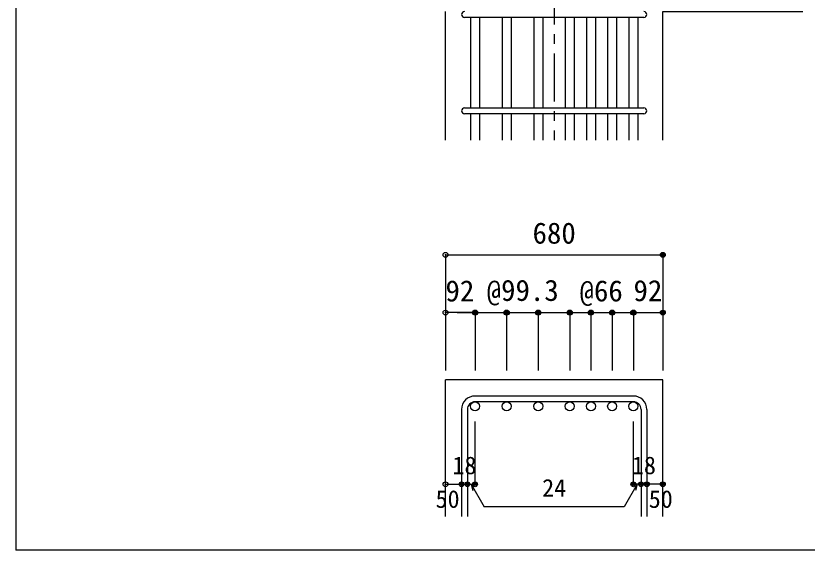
# Model space of a CAD drawing. Units: millimetres at full size, sheet at 1:30; some dimension numbers follow another scale. Extents: x -5973 to 5955, y -4195 to 4201.
# Drawn here: x -5973 to -3508, y -4195 to -2530 of the extents above; entities that cross this region are included whole.
import ezdxf
from ezdxf.enums import TextEntityAlignment as Align

# ---------------------------------------------------------------- set-up
doc = ezdxf.new("R2010")
doc.units = ezdxf.units.MM
doc.header["$LTSCALE"] = 30
doc.header["$PDMODE"] = 32
doc.header["$PDSIZE"] = 15
doc.linetypes.add('CHAIN1', pattern=[8, 5, -1, 1, -1])
for name, color, linetype in [('0-1_躯体線', 2, 'Continuous'), ('0-5_基礎梁筋', 7, 'Continuous'), ('0-6_スタラップ筋', 7, 'Continuous'), ('0-D_寸法', 4, 'Continuous'), ('F-0_枠', 6, 'Continuous')]:
    doc.layers.add(name, color=color, linetype=linetype)
doc.styles.add('ＭＳ ゴシック', font='')
doc.styles.get('ＭＳ ゴシック').set_extended_font_data('MS Gothic')

msp = doc.modelspace()

# ---------------------------------------------------------------- linework, layer by layer
at = {"layer": '0-1_躯体線'}
for p, q in [((-4634.3, -2917.16), (-4634.3, -2517.16)), ((-4634.3, -4089.89), (-4634.3, -3664.89)), ((-3957.3, -3664.89), (-4634.3, -3664.89)), ((-3957.3, -4089.89), (-3957.3, -3664.89))]:
    msp.add_line(p, q, dxfattribs=at)
msp.add_lwpolyline([(-3957.3, -2917.16), (-3957.3, -2517.16), (-3520.8, -2517.16)], dxfattribs=at)
at = {"layer": '0-5_基礎梁筋'}
for p, q in [((-4556.3, -2535.16), (-4556.3, -2817.16)), ((-4528.3, -2535.16), (-4528.3, -2817.16)), ((-4457.97, -2535.16), (-4457.97, -2817.16)), ((-4429.97, -2535.16), (-4429.97, -2817.16)), ((-4359.63, -2535.16), (-4359.63, -2817.16)), ((-4331.63, -2535.16), (-4331.63, -2817.16)), ((-4261.3, -2535.16), (-4261.3, -2817.16)), ((-4233.3, -2535.16), (-4233.3, -2817.16)), ((-4195.3, -2535.16), (-4195.3, -2817.16)), ((-4167.3, -2535.16), (-4167.3, -2817.16)), ((-4129.3, -2535.16), (-4129.3, -2817.16)), ((-4101.3, -2535.16), (-4101.3, -2817.16)), ((-4063.3, -2535.16), (-4063.3, -2817.16)), ((-4035.3, -2535.16), (-4035.3, -2817.16)), ((-4556.3, -2835.16), (-4556.3, -2917.16)), ((-4528.3, -2835.16), (-4528.3, -2917.16)), ((-4457.97, -2835.16), (-4457.97, -2917.16)), ((-4429.97, -2835.16), (-4429.97, -2917.16)), ((-4359.63, -2835.16), (-4359.63, -2917.16)), ((-4331.63, -2835.16), (-4331.63, -2917.16)), ((-4261.3, -2835.16), (-4261.3, -2917.16)), ((-4233.3, -2835.16), (-4233.3, -2917.16)), ((-4195.3, -2835.16), (-4195.3, -2917.16)), ((-4167.3, -2835.16), (-4167.3, -2917.16)), ((-4129.3, -2835.16), (-4129.3, -2917.16)), ((-4101.3, -2835.16), (-4101.3, -2917.16)), ((-4063.3, -2835.16), (-4063.3, -2917.16)), ((-4035.3, -2835.16), (-4035.3, -2917.16))]:
    msp.add_line(p, q, dxfattribs=at)
at = {"layer": '0-5_基礎梁筋', "color": 3}
for centre in [(-4542.3, -3746.89), (-4443.97, -3746.89), (-4345.63, -3746.89), (-4247.3, -3746.89), (-4181.3, -3746.89), (-4115.3, -3746.89), (-4049.3, -3746.89)]:
    msp.add_circle(centre, 14, dxfattribs=at)
at = {"layer": '0-6_スタラップ筋'}
for p, q in [((-4016.3, -2535.16), (-4575.3, -2535.16)), ((-4575.3, -2817.16), (-4016.3, -2817.16)), ((-4016.3, -2835.16), (-4575.3, -2835.16)), ((-4049.3, -3714.89), (-4542.3, -3714.89)), ((-4049.3, -3732.89), (-4542.3, -3732.89)), ((-4584.3, -3756.89), (-4584.3, -4089.89)), ((-4566.3, -3756.89), (-4566.3, -4089.89)), ((-4025.3, -3756.89), (-4025.3, -4089.89)), ((-4007.3, -3756.89), (-4007.3, -4089.89))]:
    msp.add_line(p, q, dxfattribs=at)
for centre, radius, start, end in [((-4575.3, -2526.16), 9, 90, 270), ((-4016.3, -2526.16), 9, 270, 90), ((-4575.3, -2826.16), 9, 90, 270), ((-4016.3, -2826.16), 9, 270, 90), ((-4542.3, -3756.89), 42, 90, 180), ((-4049.3, -3756.89), 42, 0, 90), ((-4542.3, -3756.89), 24, 90, 180), ((-4049.3, -3756.89), 24, 0, 90)]:
    msp.add_arc(centre, radius, start, end, dxfattribs=at)
at = {"layer": '0-D_寸法', "linetype": 'CHAIN1'}
msp.add_line((-4295.8, -967.16), (-4295.8, -2917.16), dxfattribs=at)
at = {"layer": '0-D_寸法'}
for p, q in [((-4634.3, -3274.89), (-4634.3, -3454.89)), ((-4634.3, -3274.89), (-3957.3, -3274.89)), ((-3957.3, -3274.89), (-3957.3, -3454.89)), ((-4634.3, -3454.89), (-4634.3, -3634.89)), ((-4548.3, -3454.89), (-4634.3, -3454.89)), ((-4598.27, -3454.89), (-4542.3, -3454.89)), ((-4542.3, -3454.89), (-4542.3, -3634.89)), ((-4542.3, -3454.89), (-4363.13, -3454.89)), ((-4443.97, -3454.89), (-4443.97, -3634.89)), ((-4443.97, -3454.89), (-4443.97, -3634.89)), ((-4363.13, -3454.89), (-4247.3, -3454.89)), ((-4345.63, -3454.89), (-4345.63, -3634.89)), ((-4345.63, -3454.89), (-4345.63, -3634.89)), ((-4247.3, -3454.89), (-4247.3, -3634.89)), ((-4247.3, -3454.89), (-4247.3, -3634.89)), ((-4247.3, -3454.89), (-4049.3, -3454.89)), ((-4181.3, -3454.89), (-4181.3, -3634.89)), ((-4181.3, -3454.89), (-4181.3, -3634.89)), ((-4115.3, -3454.89), (-4115.3, -3634.89)), ((-4115.3, -3454.89), (-4115.3, -3634.89)), ((-4049.3, -3454.89), (-4049.3, -3634.89)), ((-4043.3, -3454.89), (-3957.3, -3454.89)), ((-3957.3, -3454.89), (-3957.3, -3634.89)), ((-4542.3, -3989.89), (-4542.3, -3793.81)), ((-4049.3, -3989.89), (-4049.3, -3793.81)), ((-4634.3, -3989.89), (-4584.3, -3989.89)), ((-4584.3, -3989.89), (-4566.3, -3989.89)), ((-4566.3, -3989.89), (-4542.3, -3989.89)), ((-4554.3, -3989.89), (-4513.85, -4059.96)), ((-4554.3, -3989.89), (-4549.12, -4009.21)), ((-4037.3, -3989.89), (-4077.75, -4059.96)), ((-4025.3, -3989.89), (-4049.3, -3989.89)), ((-4037.3, -3989.89), (-4042.48, -4009.21)), ((-4007.3, -3989.89), (-4025.3, -3989.89)), ((-3957.3, -3989.89), (-4007.3, -3989.89)), ((-4077.75, -4059.96), (-4513.85, -4059.96))]:
    msp.add_line(p, q, dxfattribs=at)
for centre, radius in [((-4634.3, -3274.89), 0.8), ((-3957.3, -3274.89), 7.2), ((-3957.3, -3274.89), 6.4), ((-3957.3, -3274.89), 5.6), ((-3957.3, -3274.89), 4.8), ((-3957.3, -3274.89), 4), ((-3957.3, -3274.89), 3.2), ((-3957.3, -3274.89), 2.4), ((-3957.3, -3274.89), 1.6), ((-3957.3, -3274.89), 0.8), ((-4542.3, -3454.89), 8), ((-4542.3, -3454.89), 7.2), ((-4542.3, -3454.89), 6.4), ((-4542.3, -3454.89), 5.6), ((-4542.3, -3454.89), 4.8), ((-4542.3, -3454.89), 4), ((-4443.97, -3454.89), 8), ((-4443.97, -3454.89), 7.2), ((-4443.97, -3454.89), 6.4), ((-4443.97, -3454.89), 5.6), ((-4443.97, -3454.89), 4.8), ((-4443.97, -3454.89), 4), ((-4345.63, -3454.89), 8), ((-4345.63, -3454.89), 7.2), ((-4345.63, -3454.89), 6.4), ((-4345.63, -3454.89), 5.6), ((-4345.63, -3454.89), 4.8), ((-4345.63, -3454.89), 4), ((-4247.3, -3454.89), 8), ((-4247.3, -3454.89), 7.2), ((-4247.3, -3454.89), 6.4), ((-4247.3, -3454.89), 5.6), ((-4247.3, -3454.89), 4.8), ((-4247.3, -3454.89), 4), ((-4181.3, -3454.89), 8), ((-4181.3, -3454.89), 7.2), ((-4181.3, -3454.89), 6.4), ((-4181.3, -3454.89), 5.6), ((-4181.3, -3454.89), 4.8), ((-4181.3, -3454.89), 4), ((-4115.3, -3454.89), 8), ((-4115.3, -3454.89), 7.2), ((-4115.3, -3454.89), 6.4), ((-4115.3, -3454.89), 5.6), ((-4115.3, -3454.89), 4.8), ((-4115.3, -3454.89), 4), ((-4049.3, -3454.89), 8), ((-4049.3, -3454.89), 7.2), ((-4049.3, -3454.89), 6.4), ((-4049.3, -3454.89), 5.6), ((-4049.3, -3454.89), 4.8), ((-4049.3, -3454.89), 4), ((-3957.3, -3454.89), 7.2), ((-3957.3, -3454.89), 6.4), ((-3957.3, -3454.89), 5.6), ((-3957.3, -3454.89), 4.8), ((-3957.3, -3454.89), 4), ((-4634.3, -3454.89), 0.8), ((-4542.3, -3454.89), 3.2), ((-4542.3, -3454.89), 2.4), ((-4542.3, -3454.89), 1.6), ((-4542.3, -3454.89), 0.8), ((-4443.97, -3454.89), 3.2), ((-4443.97, -3454.89), 2.4), ((-4443.97, -3454.89), 1.6), ((-4443.97, -3454.89), 0.8), ((-4345.63, -3454.89), 3.2), ((-4345.63, -3454.89), 2.4), ((-4345.63, -3454.89), 1.6), ((-4345.63, -3454.89), 0.8), ((-4247.3, -3454.89), 3.2), ((-4247.3, -3454.89), 2.4), ((-4247.3, -3454.89), 1.6), ((-4247.3, -3454.89), 0.8), ((-4181.3, -3454.89), 3.2), ((-4181.3, -3454.89), 2.4), ((-4181.3, -3454.89), 1.6), ((-4181.3, -3454.89), 0.8), ((-4115.3, -3454.89), 3.2), ((-4115.3, -3454.89), 2.4), ((-4115.3, -3454.89), 1.6), ((-4115.3, -3454.89), 0.8), ((-4049.3, -3454.89), 3.2), ((-4049.3, -3454.89), 2.4), ((-4049.3, -3454.89), 1.6), ((-4049.3, -3454.89), 0.8), ((-3957.3, -3454.89), 3.2), ((-3957.3, -3454.89), 2.4), ((-3957.3, -3454.89), 1.6), ((-3957.3, -3454.89), 0.8), ((-4634.3, -3989.89), 1.2), ((-4634.3, -3989.89), 0.8), ((-4634.3, -3989.89), 0.4), ((-4584.3, -3989.89), 4), ((-4584.3, -3989.89), 3.6), ((-4584.3, -3989.89), 3.2), ((-4584.3, -3989.89), 2.8), ((-4584.3, -3989.89), 2.4), ((-4584.3, -3989.89), 2), ((-4584.3, -3989.89), 1.6), ((-4584.3, -3989.89), 1.2), ((-4584.3, -3989.89), 0.8), ((-4584.3, -3989.89), 0.4), ((-4566.3, -3989.89), 4), ((-4566.3, -3989.89), 3.6), ((-4566.3, -3989.89), 3.2), ((-4566.3, -3989.89), 2.8), ((-4566.3, -3989.89), 2.4), ((-4566.3, -3989.89), 2), ((-4566.3, -3989.89), 1.6), ((-4566.3, -3989.89), 1.2), ((-4566.3, -3989.89), 0.8), ((-4566.3, -3989.89), 0.4), ((-4542.3, -3989.89), 4), ((-4542.3, -3989.89), 3.6), ((-4542.3, -3989.89), 3.2), ((-4542.3, -3989.89), 2.8), ((-4542.3, -3989.89), 2.4), ((-4542.3, -3989.89), 2), ((-4542.3, -3989.89), 1.6), ((-4542.3, -3989.89), 1.2), ((-4542.3, -3989.89), 0.8), ((-4542.3, -3989.89), 0.4), ((-4049.3, -3989.89), 4), ((-4049.3, -3989.89), 3.6), ((-4049.3, -3989.89), 3.2), ((-4049.3, -3989.89), 2.8), ((-4049.3, -3989.89), 2.4), ((-4049.3, -3989.89), 2), ((-4049.3, -3989.89), 1.6), ((-4049.3, -3989.89), 1.2), ((-4049.3, -3989.89), 0.8), ((-4049.3, -3989.89), 0.4), ((-4025.3, -3989.89), 4), ((-4025.3, -3989.89), 3.6), ((-4025.3, -3989.89), 3.2), ((-4025.3, -3989.89), 2.8), ((-4025.3, -3989.89), 2.4), ((-4025.3, -3989.89), 2), ((-4025.3, -3989.89), 1.6), ((-4025.3, -3989.89), 1.2), ((-4025.3, -3989.89), 0.8), ((-4025.3, -3989.89), 0.4), ((-4007.3, -3989.89), 4), ((-4007.3, -3989.89), 3.6), ((-4007.3, -3989.89), 3.2), ((-4007.3, -3989.89), 2.8), ((-4007.3, -3989.89), 2.4), ((-4007.3, -3989.89), 2), ((-4007.3, -3989.89), 1.6), ((-4007.3, -3989.89), 1.2), ((-4007.3, -3989.89), 0.8), ((-4007.3, -3989.89), 0.4), ((-3957.3, -3989.89), 4), ((-3957.3, -3989.89), 3.6), ((-3957.3, -3989.89), 3.2), ((-3957.3, -3989.89), 2.8), ((-3957.3, -3989.89), 2.4), ((-3957.3, -3989.89), 2), ((-3957.3, -3989.89), 1.6), ((-3957.3, -3989.89), 1.2), ((-3957.3, -3989.89), 0.8), ((-3957.3, -3989.89), 0.4)]:
    msp.add_circle(centre, radius, dxfattribs=at)
at = {"layer": '0-D_寸法', "color": 7}
for p in [(-4634.3, -3274.89), (-3957.3, -3274.89), (-4634.3, -3454.89), (-4542.3, -3454.89), (-4443.97, -3454.89), (-4443.97, -3454.89), (-4345.63, -3454.89), (-4345.63, -3454.89), (-4247.3, -3454.89), (-4247.3, -3454.89), (-4181.3, -3454.89), (-4181.3, -3454.89), (-4115.3, -3454.89), (-4115.3, -3454.89), (-4049.3, -3454.89), (-3957.3, -3454.89), (-4634.3, -3989.89), (-4584.3, -3989.89), (-4566.3, -3989.89), (-4542.3, -3989.89), (-4049.3, -3989.89), (-4025.3, -3989.89), (-4007.3, -3989.89), (-3957.3, -3989.89)]:
    msp.add_point(p, dxfattribs=at)
at = {"layer": 'F-0_枠'}
msp.add_line((-5972.88, 4201.15), (-5972.88, -4195.24), dxfattribs=at)
msp.add_lwpolyline([(5954.1, -4195.24), (590.94, -4195.24), (-5972.88, -4195.24)], dxfattribs=at)

# ---------------------------------------------------------------- texts
at = {"layer": '0-D_寸法', "style": 'ＭＳ ゴシック'}
for s, height, p in [('680', 65.98, (-4363.3, -3259.89)), ('92', 65.98, (-4634.54, -3439.89)), ('@99.3', 65.98, (-4506.13, -3438.29)), ('@66', 65.98, (-4216.76, -3439.86)), ('92', 65.98, (-4048.86, -3439.11)), ('18', 54.99, (-4612.8, -3974.89)), ('18', 54.99, (-4053.8, -3974.89)), ('24', 54.99, (-4333.3, -4044.96)), ('50', 54.99, (-4665.3, -4079.89)), ('50', 54.99, (-4001.3, -4079.89))]:
    msp.add_text(s, height=height, dxfattribs=at).set_placement(p, align=Align.BOTTOM_LEFT)

doc.saveas('drawing.dxf')
